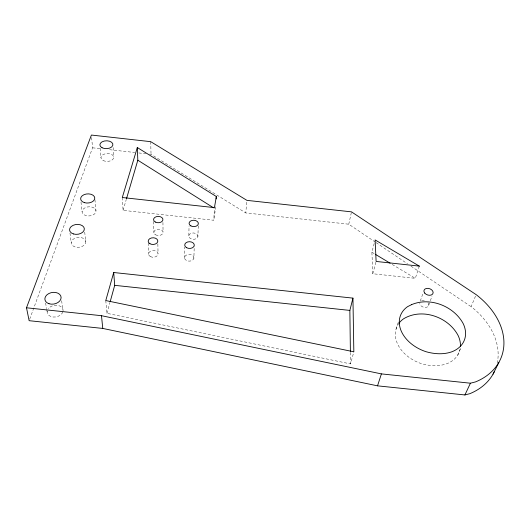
<?xml version="1.0" encoding="UTF-8"?>
<svg xmlns="http://www.w3.org/2000/svg" width="530" height="530" viewBox="0 0 530 530"><rect width="100%" height="100%" fill="white"/><g stroke="black" fill="none" stroke-linecap="round" stroke-linejoin="round"><path stroke-width="0.4" stroke-dasharray="2.65 1.99" d="M184.553 258.136L184.731 247.013M188.839 235.631L189.044 226.098M193.887 258.262A4.704 3.365 1.2 0 0 187.421 254.652A4.704 3.365 1.2 0 0 186.355 260.416A4.704 3.365 1.2 0 0 193.887 258.262L194.225 246.364M197.902 236.612A4.571 3.18 1.8 0 0 191.608 233.173A4.571 3.18 1.8 0 0 190.595 238.619A4.571 3.18 1.8 0 0 197.902 236.612L198.299 224.713M122.297 197.518L123.073 210.357L213.782 220.261L214.445 207.621M215.783 206.773L213.782 220.261M375.412 242.17L348.76 224.203L245.768 212.921L246.841 201.148M348.76 224.203L351.503 211.861M419.323 266.12L415.321 278.329L372.802 273.745L371.901 252.24L374.299 243.005M372.802 273.745L376.115 261.442M105.775 300.55L106.947 313.323L350.542 363.911L353.841 351.801M106.947 313.323L109.962 302.445M123.073 210.357L126.299 199.393M396.036 329.15L398.255 322.313M420.31 301.066L423.198 292.706M428.717 305.313L430.075 301.517M430.353 300.755L431.99 296.204M29.707 319.139L92.558 147.81L91.471 135.852M497.226 363.149A72.398 53.073 21.6 0 0 471.124 306.651L476.145 294.627M457.688 355.153L461.219 346.945M92.558 147.81L101.495 148.804M109.611 149.705L134.786 152.501M138.847 152.958L146.154 153.766M149.407 154.131L151.03 154.309L245.768 212.921M371.901 252.24L374.697 253.923M392.207 264.444L415.321 278.329M376.095 242.634L407.53 263.827M410.949 266.133L471.091 306.685M45.573 302.974L46.567 308.619M46.713 309.427L47.137 311.845M61.599 300.729L63.083 310.388A8.036 5.83 -10.3 0 0 57.101 305.293A8.036 5.83 -10.3 0 0 48.197 308.811M69.973 233.114L71.232 242.846M84.707 232.06L85.78 241.766A7.294 4.962 -5.8 0 1 75.094 246.914A7.294 4.962 -5.8 0 1 74.651 238.328A7.294 4.962 -5.8 0 1 85.78 241.766M80.991 202.109L82.07 211.808M94.923 199.598L95.99 210.887A6.976 4.585 -4.1 0 1 85.814 215.584A6.976 4.585 -4.1 0 1 85.284 207.654A6.976 4.585 -4.1 0 1 95.99 210.887M100.143 148.214L100.932 157.794M113.122 147.565L113.771 157.118M148.261 243.065L148.599 254.261M150.719 141.669L151.03 154.309M153.634 221.48L153.886 232.663M157.861 243.939L158.039 253.519M350.396 352.39L350.542 363.911M162.942 222.421L163.048 231.994M460.093 349.124A33.642 24.612 21.6 0 1 446.843 363.726C438.754 366.627 429.989 366.058 421.834 363.785A33.642 24.612 21.6 0 1 398.375 324.088M62.845 311.925A8.036 5.83 -10.3 0 1 53.119 317.013A8.036 5.83 -10.3 0 1 47.402 310.295M427.988 302.643A4.671 3.306 19.3 0 1 425.756 307.42A4.671 3.306 19.3 0 1 419.714 303.465M421.688 300.735A4.671 3.306 19.3 0 1 425.073 300.755M155.568 234.816A4.604 3.173 -0.5 0 0 163.015 232.822A4.604 3.173 -0.5 0 0 156.827 229.391A4.604 3.173 -0.5 0 0 155.568 234.816M103.085 160.524A6.433 3.962 -1.8 0 0 113.652 158.152A6.433 3.962 -1.8 0 0 105.318 153.76A6.433 3.962 -1.8 0 0 103.085 160.524M150.315 256.533A4.737 3.352 -1.4 0 0 158 254.393A4.737 3.352 -1.4 0 0 151.653 250.789A4.737 3.352 -1.4 0 0 150.315 256.533"/><path stroke-width="0.79" d="M216.207 198.882L216.333 196.511L137.316 147.532L122.297 197.518L214.445 207.621L216.333 196.511M350.39 351.562L349.86 310.414L352.94 298.125L113.705 272.513L105.775 300.55L353.841 351.801L352.94 298.125M110.18 301.663L114.705 285.339L113.705 272.513M126.531 198.611L137.82 160.219L137.316 147.532M377.532 385.84L381.401 373.889L470.421 383.203L475.49 381.918A73.683 53.179 21.2 0 0 476.139 294.634L351.503 211.861L246.914 200.36L150.719 141.669L91.398 135.051L26.5 307.784L29.137 320.69L102.76 328.428L377.532 385.84L464.916 394.949L469.905 393.658A72.398 53.073 21.6 0 0 494.457 371.384M464.916 394.949L470.421 383.203M493.013 374.187L498.876 362.394M26.5 307.784L101.488 315.695L381.401 373.889M114.705 285.339L349.86 310.414M375.399 254.34L390.106 263.178M137.82 160.219L213.57 207.826M101.488 315.695L102.76 328.428M398.832 323.433A33.642 24.612 21.6 0 1 403.529 318.835C422.026 307.506 448.559 316.973 458.238 335.755A33.642 24.612 21.6 0 1 460.418 346.693M411.578 304.644L407.55 306.671A34.238 24.678 21.1 0 0 401.097 330.727A34.238 24.678 21.1 0 0 426.392 351.814C434.693 354.1 443.597 354.702 451.838 351.794A34.238 24.678 21.1 0 0 463.266 323.744C453.859 306.168 430.121 296.721 411.578 304.644M419.323 266.12L376.115 261.442L375.101 239.931L419.323 266.12M190.899 225.912A4.644 3.18 1.9 0 0 198.326 223.925A4.644 3.18 1.9 0 0 191.926 220.467A4.644 3.18 1.9 0 0 190.899 225.912M186.593 247.702A4.783 3.365 1.4 0 0 194.252 245.569A4.783 3.365 1.4 0 0 187.68 241.938A4.783 3.365 1.4 0 0 186.593 247.702M84.429 202.652A7.089 4.585 -3.8 0 0 94.777 197.981A7.089 4.585 -3.8 0 0 83.906 194.735A7.089 4.585 -3.8 0 0 84.429 202.652M49.025 303.736A8.182 5.85 -9.7 0 0 61.109 297.509A8.182 5.85 -9.7 0 0 48.826 293.547A8.182 5.85 -9.7 0 0 49.025 303.736M155.297 222.037A4.677 3.167 -0.3 0 0 162.869 220.056A4.677 3.167 -0.3 0 0 156.582 216.611A4.677 3.167 -0.3 0 0 155.297 222.037M149.95 243.74A4.816 3.352 -1.1 0 0 157.761 241.62A4.816 3.352 -1.1 0 0 151.315 237.996A4.816 3.352 -1.1 0 0 149.95 243.74M102.065 147.751A6.526 3.948 -1.5 0 0 112.784 145.412A6.526 3.948 -1.5 0 0 104.337 141.013A6.526 3.948 -1.5 0 0 102.065 147.751M73.471 233.955A7.42 4.962 -5.4 0 0 84.343 228.827A7.42 4.962 -5.4 0 0 73.034 225.363A7.42 4.962 -5.4 0 0 73.471 233.955M424.735 293.116A4.75 3.312 18.9 0 0 432.712 293.951A4.75 3.312 18.9 0 0 428.141 288.353A4.75 3.312 18.9 0 0 424.735 293.116"/></g></svg>
